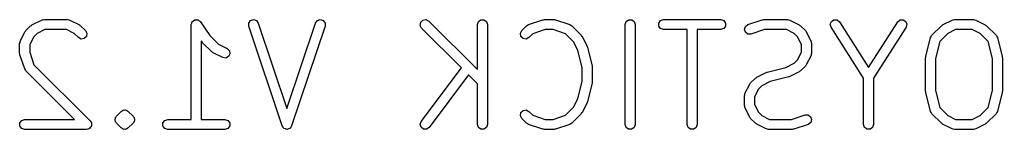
# Model space of a CAD drawing. Extents: x -3.2 to 0.34, y -1.61 to 1.
# Drawn here: x -3.199 to -2.426, y -1.144 to -1.058 of the extents above; entities that cross this region are included whole.
import ezdxf

# ---------------------------------------------------------------- set-up
doc = ezdxf.new("R2010")
doc.units = 0
doc.header["$MEASUREMENT"] = 0
doc.layers.add('BLACK', color=7, linetype='CONTINUOUS')

msp = doc.modelspace()

# ---------------------------------------------------------------- linework, layer by layer
at = {"layer": 'BLACK', "linetype": 'CONTINUOUS'}
for p, q in [((-3.1891, -1.06185), (-3.1816, -1.0581)), ((-3.1816, -1.0581), (-3.18071, -1.05797)), ((-3.18071, -1.05797), (-3.17984, -1.05769)), ((-3.17984, -1.05769), (-3.16109, -1.05769)), ((-3.16109, -1.05769), (-3.16023, -1.05797)), ((-3.16023, -1.05797), (-3.15933, -1.0581)), ((-3.15933, -1.0581), (-3.15184, -1.06185)), ((-3.06295, -1.05918), (-3.062, -1.05855)), ((-3.062, -1.05855), (-3.06107, -1.05788)), ((-3.06107, -1.05788), (-3.06099, -1.05788)), ((-3.06099, -1.05788), (-3.06092, -1.05783)), ((-3.06092, -1.05783), (-3.05978, -1.05788)), ((-3.05978, -1.05788), (-3.05864, -1.05788)), ((-3.05864, -1.05788), (-3.05857, -1.05793)), ((-3.05857, -1.05793), (-3.05849, -1.05793)), ((-3.05849, -1.05793), (-3.0576, -1.05864)), ((-3.0576, -1.05864), (-3.05667, -1.05931)), ((-3.01862, -1.06044), (-3.0172, -1.05846)), ((-3.0172, -1.05846), (-3.01489, -1.05769)), ((-3.01489, -1.05769), (-3.01257, -1.05842)), ((-3.01257, -1.05842), (-3.01113, -1.06038)), ((-2.9661, -1.06038), (-2.96466, -1.05842)), ((-2.96466, -1.05842), (-2.96234, -1.05769)), ((-2.96234, -1.05769), (-2.96003, -1.05846)), ((-2.96003, -1.05846), (-2.95862, -1.06044)), ((-2.88339, -1.05984), (-2.88167, -1.05812)), ((-2.88167, -1.05812), (-2.87926, -1.05773)), ((-2.87926, -1.05773), (-2.8771, -1.05884)), ((-2.83807, -1.05931), (-2.8361, -1.05788)), ((-2.8361, -1.05788), (-2.83367, -1.05788)), ((-2.83367, -1.05788), (-2.8317, -1.05931)), ((-2.79864, -1.06164), (-2.78739, -1.05789)), ((-2.78739, -1.05789), (-2.78675, -1.05788)), ((-2.78675, -1.05788), (-2.78614, -1.05769)), ((-2.78614, -1.05769), (-2.77864, -1.05769)), ((-2.77864, -1.05769), (-2.77804, -1.05788)), ((-2.77804, -1.05788), (-2.7774, -1.05789)), ((-2.7774, -1.05789), (-2.76615, -1.06164)), ((-2.72184, -1.05931), (-2.71987, -1.05788)), ((-2.71987, -1.05788), (-2.71743, -1.05788)), ((-2.71743, -1.05788), (-2.71547, -1.05931)), ((-2.69615, -1.06041), (-2.69472, -1.05844)), ((-2.69472, -1.05844), (-2.6924, -1.05769)), ((-2.6924, -1.05769), (-2.64741, -1.05769)), ((-2.64741, -1.05769), (-2.64509, -1.05844)), ((-2.64509, -1.05844), (-2.64366, -1.06041)), ((-2.62616, -1.06164), (-2.61491, -1.05789)), ((-2.61491, -1.05789), (-2.61427, -1.05788)), ((-2.61427, -1.05788), (-2.61366, -1.05769)), ((-2.61366, -1.05769), (-2.59492, -1.05769)), ((-2.59492, -1.05769), (-2.59405, -1.05797)), ((-2.59405, -1.05797), (-2.59315, -1.0581)), ((-2.59315, -1.0581), (-2.58566, -1.06185)), ((-2.56046, -1.05912), (-2.5584, -1.05781)), ((-2.5584, -1.05781), (-2.55598, -1.05796)), ((-2.55598, -1.05796), (-2.5541, -1.05951)), ((-2.50825, -1.05951), (-2.50637, -1.05796)), ((-2.50637, -1.05796), (-2.50394, -1.05781)), ((-2.50394, -1.05781), (-2.50189, -1.05912)), ((-2.47294, -1.06185), (-2.46544, -1.0581)), ((-2.46544, -1.0581), (-2.46455, -1.05797)), ((-2.46455, -1.05797), (-2.46368, -1.05769)), ((-2.46368, -1.05769), (-2.44868, -1.05769)), ((-2.44868, -1.05769), (-2.44782, -1.05797)), ((-2.44782, -1.05797), (-2.44692, -1.0581)), ((-2.44692, -1.0581), (-2.43942, -1.06185)), ((-3.19416, -1.06691), (-3.19388, -1.06634)), ((-3.19388, -1.06634), (-3.19013, -1.06259)), ((-3.19013, -1.06259), (-3.18956, -1.0623)), ((-3.18956, -1.0623), (-3.1891, -1.06185)), ((-3.17891, -1.06556), (-3.18501, -1.06861)), ((-3.16202, -1.06556), (-3.17891, -1.06556)), ((-3.15593, -1.06861), (-3.16202, -1.06556)), ((-3.15184, -1.06185), (-3.15138, -1.0623)), ((-3.15138, -1.0623), (-3.15081, -1.06259)), ((-3.15081, -1.06259), (-3.14706, -1.06634)), ((-3.14706, -1.06634), (-3.14596, -1.06851)), ((-3.06379, -1.06146), (-3.0634, -1.06039)), ((-3.06377, -1.06154), (-3.06379, -1.06146)), ((-3.06379, -1.06162), (-3.06377, -1.06154)), ((-3.06379, -1.13643), (-3.06379, -1.06162)), ((-3.0634, -1.06039), (-3.06304, -1.05931)), ((-3.06304, -1.05931), (-3.06298, -1.05926)), ((-3.06298, -1.05926), (-3.06295, -1.05918)), ((-3.05667, -1.05931), (-3.05665, -1.05939)), ((-3.05665, -1.05939), (-3.05658, -1.05944)), ((-3.05658, -1.05944), (-3.0493, -1.07036)), ((-3.0186, -1.06287), (-3.01862, -1.06044)), ((-2.99235, -1.14161), (-3.0186, -1.06287)), ((-3.01113, -1.06038), (-2.98862, -1.12791)), ((-2.98862, -1.12791), (-2.9661, -1.06038)), ((-2.95863, -1.06287), (-2.98488, -1.14161)), ((-2.95862, -1.06044), (-2.95863, -1.06287)), ((-2.88377, -1.06224), (-2.88339, -1.05984)), ((-2.88266, -1.06441), (-2.88377, -1.06224)), ((-2.85133, -1.09574), (-2.88266, -1.06441)), ((-2.8771, -1.05884), (-2.83882, -1.09711)), ((-2.83882, -1.06162), (-2.83807, -1.05931)), ((-2.83882, -1.09711), (-2.83882, -1.06162)), ((-2.8317, -1.05931), (-2.83095, -1.06162)), ((-2.83095, -1.06162), (-2.83095, -1.14036)), ((-2.80503, -1.06851), (-2.80392, -1.06634)), ((-2.80392, -1.06634), (-2.80017, -1.06259)), ((-2.80017, -1.06259), (-2.79937, -1.06218)), ((-2.79937, -1.06218), (-2.79864, -1.06164)), ((-2.7855, -1.06556), (-2.79526, -1.06881)), ((-2.77928, -1.06556), (-2.7855, -1.06556)), ((-2.76952, -1.06881), (-2.77928, -1.06556)), ((-2.76615, -1.06164), (-2.76542, -1.06218)), ((-2.76542, -1.06218), (-2.76461, -1.06259)), ((-2.76461, -1.06259), (-2.75711, -1.07009)), ((-2.72259, -1.06162), (-2.72184, -1.05931)), ((-2.72259, -1.14036), (-2.72259, -1.06162)), ((-2.71547, -1.05931), (-2.71471, -1.06162)), ((-2.71471, -1.06162), (-2.71471, -1.14036)), ((-2.69615, -1.06284), (-2.69615, -1.06041)), ((-2.69472, -1.06481), (-2.69615, -1.06284)), ((-2.6924, -1.06556), (-2.69472, -1.06481)), ((-2.67384, -1.06556), (-2.6924, -1.06556)), ((-2.67384, -1.14036), (-2.67384, -1.06556)), ((-2.64741, -1.06556), (-2.66597, -1.06556)), ((-2.66597, -1.06556), (-2.66597, -1.14036)), ((-2.64509, -1.06481), (-2.64741, -1.06556)), ((-2.64366, -1.06284), (-2.64509, -1.06481)), ((-2.64366, -1.06041), (-2.64366, -1.06284)), ((-2.62885, -1.0654), (-2.62811, -1.06308)), ((-2.62808, -1.06771), (-2.62885, -1.0654)), ((-2.62811, -1.06308), (-2.62616, -1.06164)), ((-2.61302, -1.06556), (-2.62367, -1.06911)), ((-2.59585, -1.06556), (-2.61302, -1.06556)), ((-2.58975, -1.06861), (-2.59585, -1.06556)), ((-2.58566, -1.06185), (-2.5852, -1.0623)), ((-2.5852, -1.0623), (-2.58463, -1.06259)), ((-2.58463, -1.06259), (-2.58088, -1.06634)), ((-2.58088, -1.06634), (-2.58059, -1.06691)), ((-2.56135, -1.06138), (-2.56046, -1.05912)), ((-2.56074, -1.06374), (-2.56135, -1.06138)), ((-2.53511, -1.10401), (-2.56074, -1.06374)), ((-2.5541, -1.05951), (-2.53117, -1.09554)), ((-2.53117, -1.09554), (-2.50825, -1.05951)), ((-2.50161, -1.06374), (-2.52724, -1.10401)), ((-2.50189, -1.05912), (-2.501, -1.06138)), ((-2.501, -1.06138), (-2.50161, -1.06374)), ((-2.48146, -1.07009), (-2.47396, -1.06259)), ((-2.47396, -1.06259), (-2.4734, -1.0623)), ((-2.4734, -1.0623), (-2.47294, -1.06185)), ((-2.46275, -1.06556), (-2.46885, -1.06861)), ((-2.44961, -1.06556), (-2.46275, -1.06556)), ((-2.44352, -1.06861), (-2.44961, -1.06556)), ((-2.43942, -1.06185), (-2.43897, -1.0623)), ((-2.43897, -1.0623), (-2.4384, -1.06259)), ((-2.4384, -1.06259), (-2.4309, -1.07009)), ((-3.19836, -1.07486), (-3.19461, -1.06736)), ((-3.19461, -1.06736), (-3.19416, -1.06691)), ((-3.18786, -1.07145), (-3.1909, -1.07755)), ((-3.18501, -1.06861), (-3.18786, -1.07145)), ((-3.15263, -1.07191), (-3.15593, -1.06861)), ((-3.15046, -1.07301), (-3.15263, -1.07191)), ((-3.14806, -1.07263), (-3.15046, -1.07301)), ((-3.14634, -1.07091), (-3.14806, -1.07263)), ((-3.14596, -1.06851), (-3.14634, -1.07091)), ((-3.0493, -1.07036), (-3.04253, -1.07714)), ((-2.80465, -1.07091), (-2.80503, -1.06851)), ((-2.80293, -1.07263), (-2.80465, -1.07091)), ((-2.80052, -1.07301), (-2.80293, -1.07263)), ((-2.79836, -1.07191), (-2.80052, -1.07301)), ((-2.79526, -1.06881), (-2.79836, -1.07191)), ((-2.76313, -1.0752), (-2.76952, -1.06881)), ((-2.75711, -1.07009), (-2.75682, -1.07066)), ((-2.75682, -1.07066), (-2.75637, -1.07111)), ((-2.75637, -1.07111), (-2.75262, -1.07861)), ((-2.6261, -1.06913), (-2.62808, -1.06771)), ((-2.62367, -1.06911), (-2.6261, -1.06913)), ((-2.5869, -1.07145), (-2.58975, -1.06861)), ((-2.58385, -1.07755), (-2.5869, -1.07145)), ((-2.58059, -1.06691), (-2.58015, -1.06736)), ((-2.58015, -1.06736), (-2.5764, -1.07486)), ((-2.48625, -1.08692), (-2.4825, -1.07192)), ((-2.4825, -1.07192), (-2.48194, -1.07103)), ((-2.48194, -1.07103), (-2.48146, -1.07009)), ((-2.46885, -1.06861), (-2.47513, -1.07488)), ((-2.43724, -1.07488), (-2.44352, -1.06861)), ((-2.4309, -1.07009), (-2.43042, -1.07103)), ((-2.43042, -1.07103), (-2.42987, -1.07192)), ((-2.42987, -1.07192), (-2.42612, -1.08692)), ((-3.19878, -1.07662), (-3.1985, -1.07576)), ((-3.19878, -1.08412), (-3.19878, -1.07662)), ((-3.1985, -1.07576), (-3.19836, -1.07486)), ((-3.1909, -1.07755), (-3.1909, -1.08348)), ((-3.05563, -1.07506), (-3.05592, -1.07463)), ((-3.05592, -1.07463), (-3.05592, -1.13643)), ((-3.05532, -1.0753), (-3.05563, -1.07506)), ((-3.05514, -1.07566), (-3.05532, -1.0753)), ((-3.04764, -1.08316), (-3.05514, -1.07566)), ((-3.04253, -1.07714), (-3.0356, -1.0806)), ((-3.0356, -1.0806), (-3.03387, -1.08231)), ((-2.75986, -1.08175), (-2.76313, -1.0752)), ((-2.75633, -1.09585), (-2.75986, -1.08175)), ((-2.75262, -1.07861), (-2.75256, -1.07904)), ((-2.75256, -1.07904), (-2.75233, -1.07942)), ((-2.75233, -1.07942), (-2.74858, -1.09441)), ((-2.58385, -1.08319), (-2.58385, -1.07755)), ((-2.5764, -1.07486), (-2.57626, -1.07576)), ((-2.57626, -1.07576), (-2.57598, -1.07662)), ((-2.57598, -1.07662), (-2.57598, -1.08412)), ((-2.47513, -1.07488), (-2.47849, -1.08835)), ((-2.43387, -1.08835), (-2.43724, -1.07488)), ((-3.19858, -1.08473), (-3.19878, -1.08412)), ((-3.19858, -1.08537), (-3.19858, -1.08473)), ((-3.19483, -1.09661), (-3.19858, -1.08537)), ((-3.1909, -1.08348), (-3.18765, -1.09324)), ((-3.04707, -1.08344), (-3.04764, -1.08316)), ((-3.04662, -1.08389), (-3.04707, -1.08344)), ((-3.03912, -1.08764), (-3.04662, -1.08389)), ((-3.03672, -1.088), (-3.03912, -1.08764)), ((-3.03456, -1.08688), (-3.03672, -1.088)), ((-3.03347, -1.08471), (-3.03456, -1.08688)), ((-3.03387, -1.08231), (-3.03347, -1.08471)), ((-2.58975, -1.09213), (-2.5869, -1.08929)), ((-2.5869, -1.08929), (-2.58385, -1.08319)), ((-2.5764, -1.08588), (-2.58015, -1.09338)), ((-2.57626, -1.08498), (-2.5764, -1.08588)), ((-2.57598, -1.08412), (-2.57626, -1.08498)), ((-2.48637, -1.08787), (-2.48622, -1.0874)), ((-2.48637, -1.11412), (-2.48637, -1.08787)), ((-2.48622, -1.0874), (-2.48625, -1.08692)), ((-2.47849, -1.08835), (-2.47849, -1.11363)), ((-2.43387, -1.11363), (-2.43387, -1.08835)), ((-2.42612, -1.08692), (-2.42615, -1.0874)), ((-2.42615, -1.0874), (-2.426, -1.08787)), ((-2.426, -1.08787), (-2.426, -1.11412)), ((-3.19429, -1.09734), (-3.19483, -1.09661)), ((-3.19388, -1.09815), (-3.19429, -1.09734)), ((-3.18765, -1.09324), (-3.14331, -1.13758)), ((-2.88303, -1.138), (-2.85133, -1.09574)), ((-2.75633, -1.10613), (-2.75633, -1.09585)), ((-2.74858, -1.09441), (-2.74861, -1.0949)), ((-2.74861, -1.0949), (-2.74846, -1.09537)), ((-2.74846, -1.09537), (-2.74846, -1.10662)), ((-2.61087, -1.09905), (-2.59629, -1.0954)), ((-2.59629, -1.0954), (-2.58975, -1.09213)), ((-2.58088, -1.0944), (-2.58463, -1.09815)), ((-2.58059, -1.09384), (-2.58088, -1.0944)), ((-2.58015, -1.09338), (-2.58059, -1.09384)), ((-3.1556, -1.13643), (-3.19388, -1.09815)), ((-2.84571, -1.10136), (-2.87673, -1.14273)), ((-2.83882, -1.10825), (-2.84571, -1.10136)), ((-2.62395, -1.10758), (-2.6202, -1.10383)), ((-2.6202, -1.10383), (-2.61963, -1.10354)), ((-2.61963, -1.10354), (-2.61917, -1.1031)), ((-2.61917, -1.1031), (-2.61167, -1.09935)), ((-2.61167, -1.09935), (-2.61124, -1.09928)), ((-2.61124, -1.09928), (-2.61087, -1.09905)), ((-2.59396, -1.10294), (-2.60854, -1.10658)), ((-2.59359, -1.10271), (-2.59396, -1.10294)), ((-2.59315, -1.10264), (-2.59359, -1.10271)), ((-2.58566, -1.09889), (-2.59315, -1.10264)), ((-2.5852, -1.09844), (-2.58566, -1.09889)), ((-2.58463, -1.09815), (-2.5852, -1.09844)), ((-2.53511, -1.14036), (-2.53511, -1.10401)), ((-2.52724, -1.10401), (-2.52724, -1.14036)), ((-2.83882, -1.14036), (-2.83882, -1.10825)), ((-2.75986, -1.12024), (-2.75633, -1.10613)), ((-2.74858, -1.10757), (-2.75233, -1.12257)), ((-2.74846, -1.10662), (-2.74861, -1.10708)), ((-2.74861, -1.10708), (-2.74858, -1.10757)), ((-2.62843, -1.11611), (-2.62468, -1.10861)), ((-2.62468, -1.10861), (-2.62424, -1.10815)), ((-2.62424, -1.10815), (-2.62395, -1.10758)), ((-2.61793, -1.1127), (-2.62097, -1.1188)), ((-2.61508, -1.10985), (-2.61793, -1.1127)), ((-2.60854, -1.10658), (-2.61508, -1.10985)), ((-2.76313, -1.12678), (-2.75986, -1.12024)), ((-2.62885, -1.11787), (-2.62857, -1.117)), ((-2.62885, -1.12537), (-2.62885, -1.11787)), ((-2.62857, -1.117), (-2.62843, -1.11611)), ((-2.62097, -1.1188), (-2.62097, -1.12444)), ((-2.48622, -1.11458), (-2.48637, -1.11412)), ((-2.48625, -1.11507), (-2.48622, -1.11458)), ((-2.4825, -1.13007), (-2.48625, -1.11507)), ((-2.47849, -1.11363), (-2.47513, -1.1271)), ((-2.43724, -1.1271), (-2.43387, -1.11363)), ((-2.42612, -1.11507), (-2.42987, -1.13007)), ((-2.426, -1.11412), (-2.42615, -1.11458)), ((-2.42615, -1.11458), (-2.42612, -1.11507)), ((-2.76952, -1.13317), (-2.76313, -1.12678)), ((-2.75262, -1.12338), (-2.75637, -1.13088)), ((-2.75256, -1.12294), (-2.75262, -1.12338)), ((-2.75233, -1.12257), (-2.75256, -1.12294)), ((-2.62857, -1.12623), (-2.62885, -1.12537)), ((-2.62843, -1.12713), (-2.62857, -1.12623)), ((-2.62468, -1.13463), (-2.62843, -1.12713)), ((-2.62097, -1.12444), (-2.61793, -1.13053)), ((-2.47513, -1.1271), (-2.46885, -1.13338)), ((-2.44352, -1.13338), (-2.43724, -1.1271)), ((-3.12374, -1.136), (-3.12346, -1.13544)), ((-3.12346, -1.13544), (-3.12336, -1.13483)), ((-3.12336, -1.13483), (-3.12292, -1.13439)), ((-3.12292, -1.13439), (-3.12263, -1.13383)), ((-3.12263, -1.13383), (-3.11888, -1.13008)), ((-3.11888, -1.13008), (-3.11833, -1.1298)), ((-3.11833, -1.1298), (-3.11789, -1.12936)), ((-3.11789, -1.12936), (-3.11757, -1.12931)), ((-3.11757, -1.12931), (-3.11732, -1.12912)), ((-3.11732, -1.12912), (-3.117, -1.12912)), ((-3.117, -1.12912), (-3.11672, -1.12898)), ((-3.11672, -1.12898), (-3.1161, -1.12907)), ((-3.1161, -1.12907), (-3.11548, -1.12898)), ((-3.11548, -1.12898), (-3.1152, -1.12912)), ((-3.1152, -1.12912), (-3.11488, -1.12912)), ((-3.11488, -1.12912), (-3.11463, -1.12931)), ((-3.11463, -1.12931), (-3.11431, -1.12936)), ((-3.11431, -1.12936), (-3.11387, -1.1298)), ((-3.11387, -1.1298), (-3.11332, -1.13008)), ((-3.11332, -1.13008), (-3.10957, -1.13383)), ((-3.10957, -1.13383), (-3.10928, -1.13439)), ((-3.10928, -1.13439), (-3.10884, -1.13483)), ((-3.10884, -1.13483), (-3.10875, -1.13544)), ((-3.10875, -1.13544), (-3.10846, -1.136)), ((-2.80503, -1.13348), (-2.80465, -1.13108)), ((-2.80392, -1.13565), (-2.80503, -1.13348)), ((-2.80465, -1.13108), (-2.80293, -1.12936)), ((-2.80017, -1.1394), (-2.80392, -1.13565)), ((-2.80293, -1.12936), (-2.80052, -1.12898)), ((-2.80052, -1.12898), (-2.79836, -1.13008)), ((-2.79836, -1.13008), (-2.79526, -1.13317)), ((-2.79526, -1.13317), (-2.7855, -1.13643)), ((-2.77928, -1.13643), (-2.76952, -1.13317)), ((-2.75711, -1.1319), (-2.76461, -1.1394)), ((-2.75682, -1.13133), (-2.75711, -1.1319)), ((-2.75637, -1.13088), (-2.75682, -1.13133)), ((-2.62424, -1.13508), (-2.62468, -1.13463)), ((-2.62395, -1.13565), (-2.62424, -1.13508)), ((-2.6202, -1.1394), (-2.62395, -1.13565)), ((-2.61793, -1.13053), (-2.61508, -1.13338)), ((-2.61508, -1.13338), (-2.60898, -1.13643)), ((-2.5918, -1.13643), (-2.58116, -1.13288)), ((-2.58116, -1.13288), (-2.57873, -1.13286)), ((-2.57873, -1.13286), (-2.57675, -1.13428)), ((-2.57675, -1.13428), (-2.57598, -1.13658)), ((-2.48194, -1.13096), (-2.4825, -1.13007)), ((-2.48146, -1.1319), (-2.48194, -1.13096)), ((-2.47397, -1.1394), (-2.48146, -1.1319)), ((-2.46885, -1.13338), (-2.46275, -1.13643)), ((-2.44961, -1.13643), (-2.44352, -1.13338)), ((-2.4309, -1.1319), (-2.4384, -1.1394)), ((-2.43042, -1.13096), (-2.4309, -1.1319)), ((-2.42987, -1.13007), (-2.43042, -1.13096)), ((-3.19859, -1.13915), (-3.19715, -1.13718)), ((-3.19859, -1.14158), (-3.19859, -1.13915)), ((-3.19715, -1.14355), (-3.19859, -1.14158)), ((-3.19715, -1.13718), (-3.19484, -1.13643)), ((-3.19484, -1.1443), (-3.19715, -1.14355)), ((-3.19484, -1.13643), (-3.1556, -1.13643)), ((-3.14408, -1.14365), (-3.14431, -1.14387)), ((-3.14378, -1.14355), (-3.14408, -1.14365)), ((-3.14324, -1.1428), (-3.14378, -1.14355)), ((-3.14331, -1.13758), (-3.14289, -1.1384)), ((-3.14259, -1.14215), (-3.14324, -1.1428)), ((-3.14289, -1.1384), (-3.14235, -1.13915)), ((-3.14254, -1.14184), (-3.14259, -1.14215)), ((-3.14235, -1.14158), (-3.14254, -1.14184)), ((-3.14235, -1.13915), (-3.14235, -1.13946)), ((-3.14235, -1.13946), (-3.14221, -1.13975)), ((-3.14221, -1.13975), (-3.14235, -1.14066)), ((-3.14235, -1.14066), (-3.14235, -1.14158)), ((-3.12364, -1.13661), (-3.12374, -1.136)), ((-3.12374, -1.13723), (-3.12364, -1.13661)), ((-3.12346, -1.13779), (-3.12374, -1.13723)), ((-3.12336, -1.1384), (-3.12346, -1.13779)), ((-3.12292, -1.13884), (-3.12336, -1.1384)), ((-3.12263, -1.1394), (-3.12292, -1.13884)), ((-3.11888, -1.14315), (-3.12263, -1.1394)), ((-3.11833, -1.14343), (-3.11888, -1.14315)), ((-3.11789, -1.14387), (-3.11833, -1.14343)), ((-3.11387, -1.14343), (-3.11431, -1.14387)), ((-3.11332, -1.14315), (-3.11387, -1.14343)), ((-3.10957, -1.1394), (-3.11332, -1.14315)), ((-3.10928, -1.13884), (-3.10957, -1.1394)), ((-3.10884, -1.1384), (-3.10928, -1.13884)), ((-3.10875, -1.13779), (-3.10884, -1.1384)), ((-3.10846, -1.13723), (-3.10875, -1.13779)), ((-3.10846, -1.136), (-3.10856, -1.13661)), ((-3.10856, -1.13661), (-3.10846, -1.13723)), ((-3.0861, -1.13915), (-3.08467, -1.13718)), ((-3.0861, -1.14158), (-3.0861, -1.13915)), ((-3.08467, -1.14355), (-3.0861, -1.14158)), ((-3.08467, -1.13718), (-3.08235, -1.13643)), ((-3.08235, -1.1443), (-3.08467, -1.14355)), ((-3.08235, -1.13643), (-3.06379, -1.13643)), ((-3.05592, -1.13643), (-3.03736, -1.13643)), ((-3.03736, -1.13643), (-3.03505, -1.13718)), ((-3.03505, -1.14355), (-3.03736, -1.1443)), ((-3.03505, -1.13718), (-3.03362, -1.13915)), ((-3.03362, -1.14158), (-3.03505, -1.14355)), ((-3.03362, -1.13915), (-3.03362, -1.14158)), ((-2.99165, -1.14256), (-2.99235, -1.14161)), ((-2.99095, -1.14353), (-2.99165, -1.14256)), ((-2.99092, -1.14354), (-2.99095, -1.14353)), ((-2.99091, -1.14357), (-2.99092, -1.14354)), ((-2.98977, -1.14392), (-2.99091, -1.14357)), ((-2.98633, -1.14357), (-2.98746, -1.14393)), ((-2.98631, -1.14354), (-2.98633, -1.14357)), ((-2.98628, -1.14353), (-2.98631, -1.14354)), ((-2.98559, -1.14256), (-2.98628, -1.14353)), ((-2.98488, -1.14161), (-2.98559, -1.14256)), ((-2.88382, -1.1403), (-2.88303, -1.138)), ((-2.8831, -1.14263), (-2.88382, -1.1403)), ((-2.88115, -1.14409), (-2.8831, -1.14263)), ((-2.87673, -1.14273), (-2.87872, -1.14413)), ((-2.83807, -1.14268), (-2.83882, -1.14036)), ((-2.8361, -1.14411), (-2.83807, -1.14268)), ((-2.8317, -1.14268), (-2.83367, -1.14411)), ((-2.83095, -1.14036), (-2.8317, -1.14268)), ((-2.79937, -1.13981), (-2.80017, -1.1394)), ((-2.79864, -1.14035), (-2.79937, -1.13981)), ((-2.78739, -1.1441), (-2.79864, -1.14035)), ((-2.7855, -1.13643), (-2.77928, -1.13643)), ((-2.76615, -1.14035), (-2.7774, -1.1441)), ((-2.76542, -1.13981), (-2.76615, -1.14035)), ((-2.76461, -1.1394), (-2.76542, -1.13981)), ((-2.72184, -1.14268), (-2.72259, -1.14036)), ((-2.71987, -1.14411), (-2.72184, -1.14268)), ((-2.71547, -1.14268), (-2.71743, -1.14411)), ((-2.71471, -1.14036), (-2.71547, -1.14268)), ((-2.67309, -1.14268), (-2.67384, -1.14036)), ((-2.67112, -1.14411), (-2.67309, -1.14268)), ((-2.66672, -1.14268), (-2.66869, -1.14411)), ((-2.66597, -1.14036), (-2.66672, -1.14268)), ((-2.61963, -1.13969), (-2.6202, -1.1394)), ((-2.61917, -1.14014), (-2.61963, -1.13969)), ((-2.61167, -1.14389), (-2.61917, -1.14014)), ((-2.60898, -1.13643), (-2.5918, -1.13643)), ((-2.57867, -1.14035), (-2.58992, -1.1441)), ((-2.57671, -1.1389), (-2.57867, -1.14035)), ((-2.57598, -1.13658), (-2.57671, -1.1389)), ((-2.53436, -1.14268), (-2.53511, -1.14036)), ((-2.53239, -1.14411), (-2.53436, -1.14268)), ((-2.52799, -1.14268), (-2.52996, -1.14411)), ((-2.52724, -1.14036), (-2.52799, -1.14268)), ((-2.4734, -1.13969), (-2.47397, -1.1394)), ((-2.47294, -1.14014), (-2.4734, -1.13969)), ((-2.46544, -1.14389), (-2.47294, -1.14014)), ((-2.46275, -1.13643), (-2.44961, -1.13643)), ((-2.43942, -1.14014), (-2.44692, -1.14389)), ((-2.43897, -1.13969), (-2.43942, -1.14014)), ((-2.4384, -1.1394), (-2.43897, -1.13969)), ((-3.1461, -1.1443), (-3.19484, -1.1443)), ((-3.14522, -1.14402), (-3.1461, -1.1443)), ((-3.14431, -1.14387), (-3.14522, -1.14402)), ((-3.11757, -1.14392), (-3.11789, -1.14387)), ((-3.11732, -1.14411), (-3.11757, -1.14392)), ((-3.117, -1.14411), (-3.11732, -1.14411)), ((-3.11672, -1.14425), (-3.117, -1.14411)), ((-3.1161, -1.14415), (-3.11672, -1.14425)), ((-3.11548, -1.14425), (-3.1161, -1.14415)), ((-3.1152, -1.14411), (-3.11548, -1.14425)), ((-3.11488, -1.14411), (-3.1152, -1.14411)), ((-3.11463, -1.14392), (-3.11488, -1.14411)), ((-3.11431, -1.14387), (-3.11463, -1.14392)), ((-3.03736, -1.1443), (-3.08235, -1.1443)), ((-2.98865, -1.1443), (-2.98977, -1.14392)), ((-2.98862, -1.14429), (-2.98865, -1.1443)), ((-2.98859, -1.1443), (-2.98862, -1.14429)), ((-2.98746, -1.14393), (-2.98859, -1.1443)), ((-2.87872, -1.14413), (-2.88115, -1.14409)), ((-2.83367, -1.14411), (-2.8361, -1.14411)), ((-2.78675, -1.1441), (-2.78739, -1.1441)), ((-2.78614, -1.1443), (-2.78675, -1.1441)), ((-2.77864, -1.1443), (-2.78614, -1.1443)), ((-2.77804, -1.1441), (-2.77864, -1.1443)), ((-2.7774, -1.1441), (-2.77804, -1.1441)), ((-2.71743, -1.14411), (-2.71987, -1.14411)), ((-2.66869, -1.14411), (-2.67112, -1.14411)), ((-2.61078, -1.14402), (-2.61167, -1.14389)), ((-2.60991, -1.1443), (-2.61078, -1.14402)), ((-2.59117, -1.1443), (-2.60991, -1.1443)), ((-2.59056, -1.1441), (-2.59117, -1.1443)), ((-2.58992, -1.1441), (-2.59056, -1.1441)), ((-2.52996, -1.14411), (-2.53239, -1.14411)), ((-2.46455, -1.14402), (-2.46544, -1.14389)), ((-2.46368, -1.1443), (-2.46455, -1.14402)), ((-2.44868, -1.1443), (-2.46368, -1.1443)), ((-2.44782, -1.14402), (-2.44868, -1.1443)), ((-2.44692, -1.14389), (-2.44782, -1.14402))]:
    msp.add_line(p, q, dxfattribs=at)

doc.saveas('drawing.dxf')
